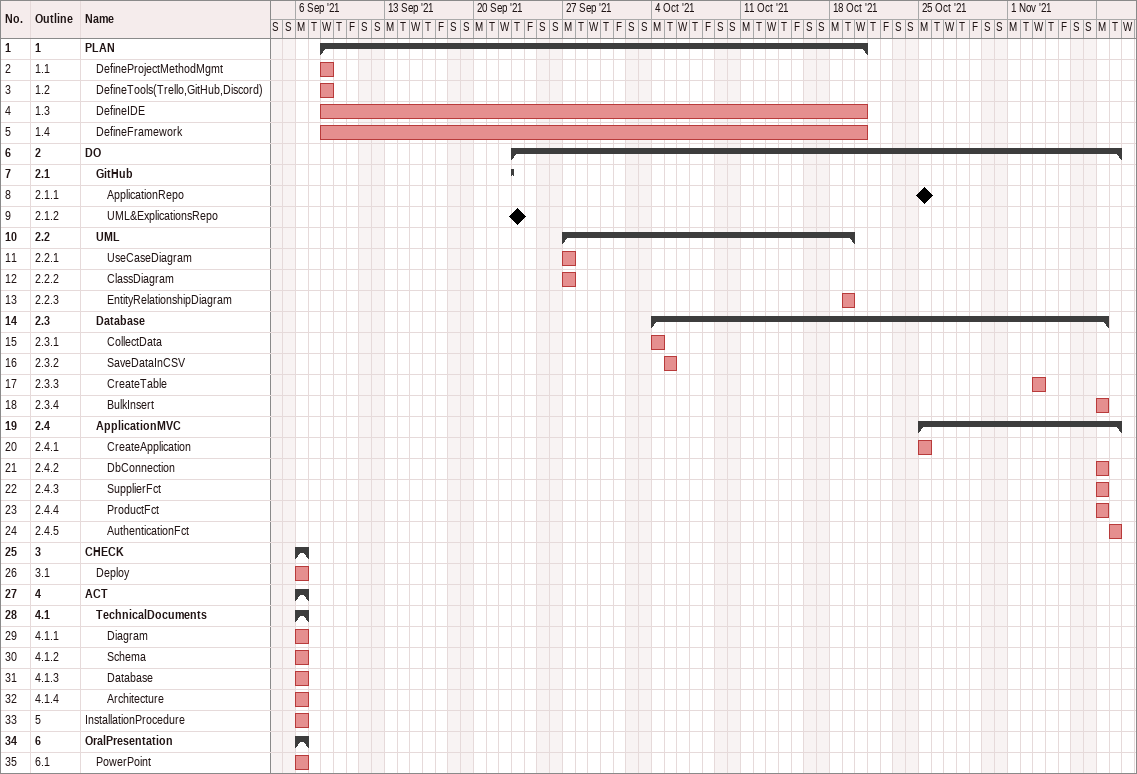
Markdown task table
| ID | WBS | Task | Start | Finish |
|---|---|---|---|---|
| 1 | 1 | **PLAN** | 2021-09-08 | 2021-10-20 |
| 2 | 1.1 | DefineProjectMethodMgmt | 2021-09-08 | 2021-09-08 |
| 3 | 1.2 | DefineTools(Trello,GitHub,Discord) | 2021-09-08 | 2021-09-08 |
| 4 | 1.3 | DefineIDE | 2021-09-08 | 2021-10-20 |
| 5 | 1.4 | DefineFramework | 2021-09-08 | 2021-10-20 |
| 6 | 2 | **DO** | 2021-09-23 | 2021-11-09 |
| 7 | 2.1 | **GitHub** | 2021-09-23 | 2021-09-23 |
| 8 | 2.1.1 | ApplicationRepo (milestone) | 2021-10-25 | 2021-10-25 |
| 9 | 2.1.2 | UML&ExplicationsRepo (milestone) | 2021-09-23 | 2021-09-23 |
| 10 | 2.2 | **UML** | 2021-09-27 | 2021-10-19 |
| 11 | 2.2.1 | UseCaseDiagram | 2021-09-27 | 2021-09-27 |
| 12 | 2.2.2 | ClassDiagram | 2021-09-27 | 2021-09-27 |
| 13 | 2.2.3 | EntityRelationshipDiagram | 2021-10-19 | 2021-10-19 |
| 14 | 2.3 | **Database** | 2021-10-04 | 2021-11-08 |
| 15 | 2.3.1 | CollectData | 2021-10-04 | 2021-10-04 |
| 16 | 2.3.2 | SaveDataInCSV | 2021-10-05 | 2021-10-05 |
| 17 | 2.3.3 | CreateTable | 2021-11-03 | 2021-11-03 |
| 18 | 2.3.4 | BulkInsert | 2021-11-08 | 2021-11-08 |
| 19 | 2.4 | **ApplicationMVC** | 2021-10-25 | 2021-11-09 |
| 20 | 2.4.1 | CreateApplication | 2021-10-25 | 2021-10-25 |
| 21 | 2.4.2 | DbConnection | 2021-11-08 | 2021-11-08 |
| 22 | 2.4.3 | SupplierFct | 2021-11-08 | 2021-11-08 |
| 23 | 2.4.4 | ProductFct | 2021-11-08 | 2021-11-08 |
| 24 | 2.4.5 | AuthenticationFct | 2021-11-09 | 2021-11-09 |
| 25 | 3 | **CHECK** | 2021-09-06 | 2021-09-06 |
| 26 | 3.1 | Deploy | 2021-09-06 | 2021-09-06 |
| 27 | 4 | **ACT** | 2021-09-06 | 2021-09-06 |
| 28 | 4.1 | **TechnicalDocuments** | 2021-09-06 | 2021-09-06 |
| 29 | 4.1.1 | Diagram | 2021-09-06 | 2021-09-06 |
| 30 | 4.1.2 | Schema | 2021-09-06 | 2021-09-06 |
| 31 | 4.1.3 | Database | 2021-09-06 | 2021-09-06 |
| 32 | 4.1.4 | Architecture | 2021-09-06 | 2021-09-06 |
| 33 | 5 | InstallationProcedure | 2021-09-06 | 2021-09-06 |
| 34 | 6 | **OralPresentation** | 2021-09-06 | 2021-09-06 |
| 35 | 6.1 | PowerPoint | 2021-09-06 | 2021-09-06 |
